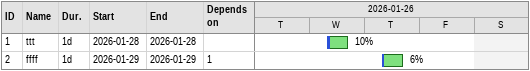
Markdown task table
| ID | Task | Duration | Start | Finish | Predecessors | % complete |
|---|---|---|---|---|---|---|
| 1 | ttt | 1d | 2026-01-28 | 2026-01-28 |  | 10 |
| 2 | ffff | 1d | 2026-01-29 | 2026-01-29 | 1 | 6 |
